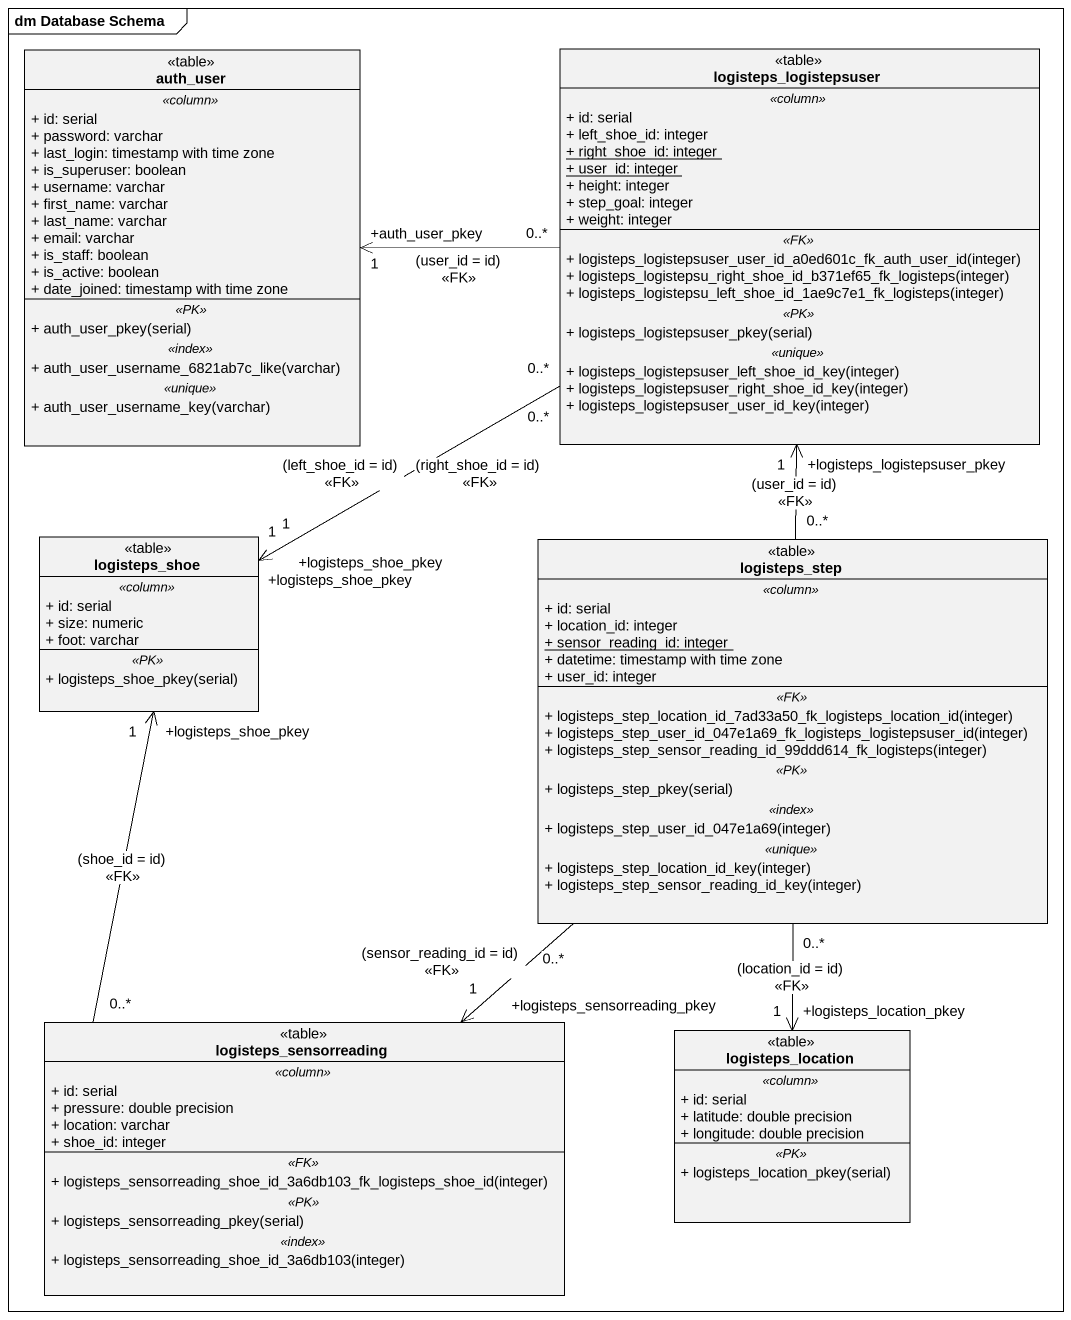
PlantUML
@startuml
mainframe dm Database Schema
hide circle
hide empty members
skinparam classAttributeIconSize 0
class auth_user <<table>> {
  .. <<column>> ..
  + id: serial
  + password: varchar
  + last_login: timestamp with time zone
  + is_superuser: boolean
  + username: varchar
  + first_name: varchar
  + last_name: varchar
  + email: varchar
  + is_staff: boolean
  + is_active: boolean
  + date_joined: timestamp with time zone
  .. <<PK>> ..
  + auth_user_pkey(serial)
  .. <<index>> ..
  + auth_user_username_6821ab7c_like(varchar)
  .. <<unique>> ..
  + auth_user_username_key(varchar)
}
class logisteps_logistepsuser <<table>> {
  .. <<column>> ..
  + id: serial
  + left_shoe_id: integer
  {static} + right_shoe_id: integer
  {static} + user_id: integer
  + height: integer
  + step_goal: integer
  + weight: integer
  .. <<FK>> ..
  + logisteps_logistepsuser_user_id_a0ed601c_fk_auth_user_id(integer)
  + logisteps_logistepsu_right_shoe_id_b371ef65_fk_logisteps(integer)
  + logisteps_logistepsu_left_shoe_id_1ae9c7e1_fk_logisteps(integer)
  .. <<PK>> ..
  + logisteps_logistepsuser_pkey(serial)
  .. <<unique>> ..
  + logisteps_logistepsuser_left_shoe_id_key(integer)
  + logisteps_logistepsuser_right_shoe_id_key(integer)
  + logisteps_logistepsuser_user_id_key(integer)
}
class logisteps_shoe <<table>> {
  .. <<column>> ..
  + id: serial
  + size: numeric
  + foot: varchar
  .. <<PK>> ..
  + logisteps_shoe_pkey(serial)
}
class logisteps_step <<table>> {
  .. <<column>> ..
  + id: serial
  + location_id: integer
  {static} + sensor_reading_id: integer
  + datetime: timestamp with time zone
  + user_id: integer
  .. <<FK>> ..
  + logisteps_step_location_id_7ad33a50_fk_logisteps_location_id(integer)
  + logisteps_step_user_id_047e1a69_fk_logisteps_logistepsuser_id(integer)
  + logisteps_step_sensor_reading_id_99ddd614_fk_logisteps(integer)
  .. <<PK>> ..
  + logisteps_step_pkey(serial)
  .. <<index>> ..
  + logisteps_step_user_id_047e1a69(integer)
  .. <<unique>> ..
  + logisteps_step_location_id_key(integer)
  + logisteps_step_sensor_reading_id_key(integer)
}
class logisteps_sensorreading <<table>> {
  .. <<column>> ..
  + id: serial
  + pressure: double precision
  + location: varchar
  + shoe_id: integer
  .. <<FK>> ..
  + logisteps_sensorreading_shoe_id_3a6db103_fk_logisteps_shoe_id(integer)
  .. <<PK>> ..
  + logisteps_sensorreading_pkey(serial)
  .. <<index>> ..
  + logisteps_sensorreading_shoe_id_3a6db103(integer)
}
class logisteps_location <<table>> {
  .. <<column>> ..
  + id: serial
  + latitude: double precision
  + longitude: double precision
  .. <<PK>> ..
  + logisteps_location_pkey(serial)
}
logisteps_logistepsuser "0..*" -left-> "+auth_user_pkey\n1" auth_user : (user_id = id)\n<<FK>>
logisteps_logistepsuser "0..*" -left-> "+logisteps_shoe_pkey\n1" logisteps_shoe : (right_shoe_id = id)\n<<FK>>
logisteps_logistepsuser "0..*" -left-> "+logisteps_shoe_pkey\n1" logisteps_shoe : (left_shoe_id = id)\n<<FK>>
logisteps_step "0..*" -up-> "+logisteps_logistepsuser_pkey\n1" logisteps_logistepsuser : (user_id = id)\n<<FK>>
logisteps_step "0..*" --> "+logisteps_sensorreading_pkey\n1" logisteps_sensorreading : (sensor_reading_id = id)\n<<FK>>
logisteps_step "0..*" --> "+logisteps_location_pkey\n1" logisteps_location : (location_id = id)\n<<FK>>
logisteps_sensorreading "0..*" -up-> "+logisteps_shoe_pkey\n1" logisteps_shoe : (shoe_id = id)\n<<FK>>
@enduml
